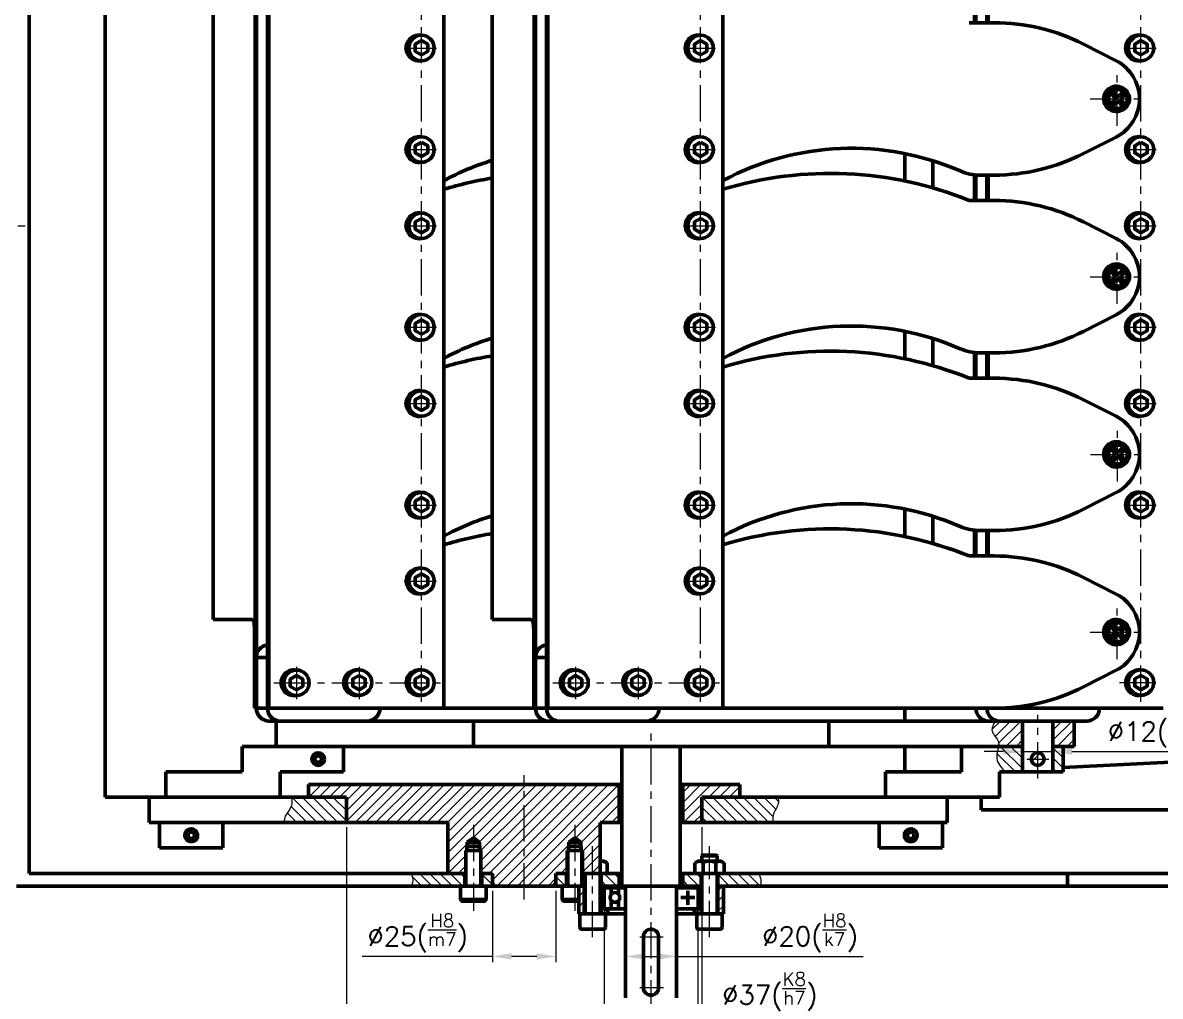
# Model space of a CAD drawing. Header units: millimetres. Extents: x 141 to 982, y 511 to 1105.
# Drawn here: x 235.7 to 385, y 620.2 to 748 of the extents above; entities that cross this region are included whole.
import ezdxf

# ---------------------------------------------------------------- set-up
doc = ezdxf.new("R2010")
doc.units = ezdxf.units.MM
doc.header["$LTSCALE"] = 0.3
doc.linetypes.add('CENTER', pattern=[50.8, 31.75, -6.35, 6.35, -6.35])
for name, color, linetype, lineweight in [('剖面线', 190, 'Continuous', 18), ('尺寸线', 6, 'Continuous', 18), ('粗实线', 7, 'Continuous', 50), ('细实线', 3, 'Continuous', 18), ('细点画线', 1, 'CENTER', 18)]:
    doc.layers.add(name, color=color, linetype=linetype, lineweight=lineweight)
doc.styles.add('我的样式', font='romans.shx', dxfattribs={"height": 2.5, "bigfont": 'chineset.shx'})
doc.dimstyles.new('我的样式', dxfattribs={"dimtxt": 2.5, "dimasz": 2.5, "dimexe": 0.75, "dimexo": 0.625, "dimtad": 1, "dimdec": 1, "dimlfac": 3, "dimdsep": 46, "dimtxsty": '我的样式', "dimcen": 2.5, "dimclrd": 256, "dimclre": 256, "dimclrt": 256, "dimadec": 0, "dimazin": 0, "dimtp": 0.018, "dimtm": 0.018, "dimtfac": 1, "dimtdec": 1, "dimtmove": 0, "dimatfit": 3, "dimfxl": 1, "dimlwd": 18, "dimlwe": 18, "dimarcsym": 0})

# ---------------------------------------------------------------- blocks, each defined once
blk = doc.blocks.new('*D17')
at = {"layer": 'Defpoints', "color": 0, "transparency": 16777216}
for p in [(366.92, 656.33), (370.92, 656.33), (370.92, 652.33)]:
    blk.add_point(p, dxfattribs=at)
at = {"layer": '尺寸线', "linetype": 'Continuous', "lineweight": 18, "transparency": 16777216}
for p, q in [((366.92, 655.71), (366.92, 651.58)), ((370.92, 655.71), (370.92, 651.58)), ((364.42, 652.33), (361.92, 652.33)), ((366.92, 652.33), (370.92, 652.33)), ((373.42, 652.33), (391.4, 652.33))]:
    blk.add_line(p, q, dxfattribs=at)
at = {"layer": '尺寸线', "transparency": 16777216}
for points in [[(364.42, 652.74), (364.42, 651.91), (366.92, 652.33)], [(373.42, 652.74), (373.42, 651.91), (370.92, 652.33)]]:
    blk.add_solid(points, dxfattribs=at)
at = {"layer": '尺寸线', "transparency": 16777216, "insert": (384.43, 655.41), "char_height": 2.5, "attachment_point": 5, "style": '我的样式'}
blk.add_mtext('{\\Fromans,chineset|c134;%%C12(\\H0.7x;\\SH8/f7;\\H1.4286x;)}', dxfattribs=at)
blk = doc.blocks.new('*D18')
at = {"layer": 'Defpoints', "color": 0, "transparency": 16777216}
for p in [(278.16, 643), (324.82, 643), (324.82, 611.88)]:
    blk.add_point(p, dxfattribs=at)
at = {"layer": '尺寸线', "linetype": 'Continuous', "lineweight": 18, "transparency": 16777216}
for p, q in [((278.16, 642.38), (278.16, 611.13)), ((324.82, 642.38), (324.82, 611.13)), ((280.66, 611.88), (322.32, 611.88))]:
    blk.add_line(p, q, dxfattribs=at)
at = {"layer": '尺寸线', "transparency": 16777216}
for points in [[(280.66, 612.29), (280.66, 611.46), (278.16, 611.88)], [(322.32, 612.29), (322.32, 611.46), (324.82, 611.88)]]:
    blk.add_solid(points, dxfattribs=at)
at = {"layer": '尺寸线', "transparency": 16777216, "insert": (301.38, 614.96), "char_height": 2.5, "attachment_point": 5, "style": '我的样式'}
blk.add_mtext('{\\Fromans,chineset|c134;%%C140(\\H0.7x;\\SH8/f7;\\H1.4286x;)}', dxfattribs=at)
blk = doc.blocks.new('*D19')
at = {"layer": 'Defpoints', "color": 0, "transparency": 16777216}
for p in [(297.32, 634.67), (305.66, 634.67), (305.66, 625.43)]:
    blk.add_point(p, dxfattribs=at)
at = {"layer": '尺寸线', "linetype": 'Continuous', "lineweight": 18, "transparency": 16777216}
for p, q in [((297.32, 634.04), (297.32, 624.68)), ((305.66, 634.04), (305.66, 624.68)), ((297.32, 625.43), (280.22, 625.43)), ((303.16, 625.43), (299.82, 625.43))]:
    blk.add_line(p, q, dxfattribs=at)
at = {"layer": '尺寸线', "transparency": 16777216}
for points in [[(299.82, 625.85), (299.82, 625.01), (297.32, 625.43)], [(303.16, 625.85), (303.16, 625.01), (305.66, 625.43)]]:
    blk.add_solid(points, dxfattribs=at)
at = {"layer": '尺寸线', "transparency": 16777216, "insert": (287.52, 628.51), "char_height": 2.5, "attachment_point": 5, "style": '我的样式'}
blk.add_mtext('{\\Fromans,chineset|c134;%%C25(\\H0.7x;\\SH8/m7;\\H1.4286x;)}', dxfattribs=at)
blk = doc.blocks.new('*D22')
at = {"layer": 'Defpoints', "color": 0, "transparency": 16777216}
for p in [(314.82, 633.17), (321.49, 633.17), (321.49, 625.43)]:
    blk.add_point(p, dxfattribs=at)
at = {"layer": '尺寸线', "linetype": 'Continuous', "lineweight": 18, "transparency": 16777216}
for p, q in [((314.82, 632.54), (314.82, 624.68)), ((321.49, 632.54), (321.49, 624.68)), ((317.32, 625.43), (318.99, 625.43)), ((321.49, 625.43), (346.01, 625.43))]:
    blk.add_line(p, q, dxfattribs=at)
at = {"layer": '尺寸线', "transparency": 16777216}
for points in [[(317.32, 625.85), (317.32, 625.01), (314.82, 625.43)], [(318.99, 625.85), (318.99, 625.01), (321.49, 625.43)]]:
    blk.add_solid(points, dxfattribs=at)
at = {"layer": '尺寸线', "transparency": 16777216, "insert": (339.04, 628.51), "char_height": 2.5, "attachment_point": 5, "style": '我的样式'}
blk.add_mtext('{\\Fromans,chineset|c134;%%C20(\\H0.7x;\\SH8/k7;\\H1.4286x;)}', dxfattribs=at)
blk = doc.blocks.new('*D23')
at = {"layer": 'Defpoints', "color": 0, "transparency": 16777216}
for p in [(311.99, 633.17), (324.32, 633.17), (324.32, 617.73)]:
    blk.add_point(p, dxfattribs=at)
at = {"layer": '尺寸线', "linetype": 'Continuous', "lineweight": 18, "transparency": 16777216}
for p, q in [((311.99, 632.54), (311.99, 616.98)), ((324.32, 632.54), (324.32, 616.98)), ((314.49, 617.73), (321.82, 617.73)), ((324.32, 617.73), (340.68, 617.73))]:
    blk.add_line(p, q, dxfattribs=at)
at = {"layer": '尺寸线', "transparency": 16777216}
for points in [[(314.49, 618.15), (314.49, 617.32), (311.99, 617.73)], [(321.82, 618.15), (321.82, 617.32), (324.32, 617.73)]]:
    blk.add_solid(points, dxfattribs=at)
at = {"layer": '尺寸线', "transparency": 16777216, "insert": (333.75, 620.82), "char_height": 2.5, "attachment_point": 5, "style": '我的样式'}
blk.add_mtext('{\\Fromans,chineset|c134;%%C37(\\H0.7x;\\SK8/h7;\\H1.4286x;)}', dxfattribs=at)

msp = doc.modelspace()

# ---------------------------------------------------------------- hatches: boundary and pattern name
at = {"layer": '剖面线'}
h = msp.add_hatch(dxfattribs=at)
h.set_pattern_fill('ANSI31', color=256, scale=0.3)
edge = h.paths.add_edge_path()
edge.add_line((366.925, 656.335), (363.412, 656.335))
edge.add_spline(control_points=[(363.412, 656.335), (363.08, 655.878), (362.575, 654.93), (363.82, 653.931), (363.815, 653.2), (363.787, 653.001)], knot_values=[0.5372553, 0.5372553, 0.5372553, 0.5372553, 2.0176254, 3.6579207, 4.2510677, 4.2510677, 4.2510677, 4.2510677], degree=3, periodic=0)
edge.add_line((363.787, 653.001), (366.925, 653.001))
edge.add_line((366.925, 653.001), (366.925, 656.335))
h.paths.add_polyline_path([(373.727, 656.335), (370.925, 656.335), (370.925, 653.001), (372.258, 653.001), (373.727, 653.001)])
h = msp.add_hatch(dxfattribs=at)
h.set_pattern_fill('ANSI31', color=256, scale=0.3, angle=90)
edge = h.paths.add_edge_path()
edge.add_line((366.925, 653.001), (363.787, 653.001))
edge.add_spline(control_points=[(363.787, 653.001), (363.641, 652.451), (363.303, 651.184), (364.134, 650.204), (364.677, 649.668)], knot_values=[0, 0, 0, 0, 1.6117775, 3.7111222, 3.7111222, 3.7111222, 3.7111222], degree=3, periodic=0)
edge.add_line((364.677, 649.668), (366.925, 649.668))
edge.add_line((366.925, 649.668), (366.925, 653.001))
h.paths.add_polyline_path([(372.258, 653.001), (370.925, 653.001), (370.925, 649.668), (372.258, 649.668)])
h = msp.add_hatch(dxfattribs=at)
h.set_pattern_fill('ANSI31', color=256, scale=0.3)
h.paths.add_polyline_path([(368.925, 652.168, 0.4142136), (368.091, 651.335), (368.925, 651.335)])
h.paths.add_polyline_path([(368.925, 652.168), (368.925, 651.335), (369.758, 651.335, 0.4142136)])
h.paths.add_polyline_path([(369.758, 651.335), (368.925, 651.335), (368.925, 650.501, 0.4142136)])
h.paths.add_polyline_path([(368.925, 651.335), (368.091, 651.335, 0.4142136), (368.925, 650.501)])
h = msp.add_hatch(dxfattribs=at)
h.set_pattern_fill('ANSI31', color=256, scale=0.3)
h.paths.add_polyline_path([(301.491, 648.001), (273.158, 648.001), (273.158, 646.335), (278.158, 646.335), (278.158, 643.001), (291.491, 643.001), (291.491, 636.335), (293.824, 636.335), (293.824, 639.35), (293.824, 639.918), (294.024, 639.918), (294.024, 640.418), (294.824, 640.996), (295.624, 640.418), (295.624, 639.918), (295.824, 639.918), (295.824, 639.35), (295.824, 636.335), (297.324, 636.335), (297.324, 635.001), (297.658, 634.668), (301.491, 634.668)])
h.paths.add_polyline_path([(329.824, 648.001), (322.824, 648.001), (322.324, 648.001), (322.324, 643.001), (324.824, 643.001), (324.824, 646.335), (329.824, 646.335)])
h.paths.add_polyline_path([(294.024, 639.918), (293.824, 639.918), (293.824, 639.35), (294.024, 639.35)], flags=17)
h.paths.add_polyline_path([(295.824, 639.918), (295.624, 639.918), (295.624, 639.35), (295.824, 639.35)], flags=17)
h = msp.add_hatch(dxfattribs=at)
h.set_pattern_fill('ANSI31', color=256, scale=0.3)
h.paths.add_polyline_path([(313.991, 648.001), (313.491, 648.001), (301.491, 648.001), (301.491, 634.668), (305.324, 634.668), (305.658, 635.001), (305.658, 636.335), (307.158, 636.335), (307.158, 639.35), (307.158, 639.918), (307.358, 639.918), (307.358, 640.418), (308.158, 640.996), (308.958, 640.418), (308.958, 639.918), (309.158, 639.918), (309.158, 639.35), (309.158, 636.335), (311.491, 636.335), (311.491, 643.001), (313.991, 643.001)])
h = msp.add_hatch(dxfattribs=at)
h.set_pattern_fill('ANSI31', color=256, scale=0.3, angle=90)
edge = h.paths.add_edge_path()
edge.add_line((278.158, 646.335), (273.158, 646.335))
edge.add_line((273.158, 646.335), (270.961, 646.335))
edge.add_spline(control_points=[(270.961, 646.335), (271.051, 645.833), (271.031, 644.946), (270.053, 643.967), (269.981, 643.298), (270.015, 643.001)], knot_values=[1.4267224, 1.4267224, 1.4267224, 1.4267224, 2.9136179, 4.1831508, 5.1307031, 5.1307031, 5.1307031, 5.1307031], degree=3, periodic=0)
edge.add_line((270.015, 643.001), (273.158, 643.001))
edge.add_line((273.158, 643.001), (278.158, 643.001))
edge.add_line((278.158, 643.001), (278.158, 646.335))
edge = h.paths.add_edge_path()
edge.add_spline(control_points=[(334.208, 643.001), (334.117, 643.377), (334.099, 644.228), (334.977, 645.324), (334.881, 646.061), (334.782, 646.335)], knot_values=[1.7445357, 1.7445357, 1.7445357, 1.7445357, 2.9367125, 4.4667682, 5.3719488, 5.3719488, 5.3719488, 5.3719488], degree=3, periodic=0)
edge.add_line((334.782, 646.335), (329.824, 646.335))
edge.add_line((329.824, 646.335), (329.824, 646.335))
edge.add_line((329.824, 646.335), (324.824, 646.335))
edge.add_line((324.824, 646.335), (324.824, 643.001))
edge.add_line((324.824, 643.001), (329.824, 643.001))
edge.add_line((329.824, 643.001), (334.208, 643.001))
h = msp.add_hatch(dxfattribs=at)
h.set_pattern_fill('ANSI31', color=256, scale=0.3, angle=90)
edge = h.paths.add_edge_path()
edge.add_line((293.724, 636.335), (291.491, 636.335))
edge.add_line((291.491, 636.335), (286.646, 636.335))
edge.add_spline(control_points=[(286.646, 636.335), (286.812, 636.001), (286.953, 635.456), (286.768, 634.886), (286.677, 634.668)], knot_values=[1.8407936, 1.8407936, 1.8407936, 1.8407936, 2.9769054, 3.6697887, 3.6697887, 3.6697887, 3.6697887], degree=3, periodic=0)
edge.add_line((286.677, 634.668), (293.724, 634.668))
edge.add_line((293.724, 634.668), (293.724, 636.335))
h.paths.add_polyline_path([(297.324, 636.335), (295.924, 636.335), (295.924, 634.668), (297.324, 634.668)])
h.paths.add_polyline_path([(307.058, 636.335), (305.658, 636.335), (305.658, 634.668), (307.058, 634.668)])
h.paths.add_polyline_path([(309.391, 636.335), (309.258, 636.335), (309.258, 634.668), (309.391, 634.668)])
h.paths.add_polyline_path([(313.991, 636.335), (311.591, 636.335), (311.591, 634.668), (313.991, 634.668)])
h.paths.add_polyline_path([(324.724, 636.335), (324.283, 636.335), (322.324, 636.335), (322.324, 634.668), (322.436, 634.668), (324.724, 634.668)])
edge = h.paths.add_edge_path()
edge.add_spline(control_points=[(332.527, 634.668), (332.576, 634.954), (332.619, 635.531), (332.421, 636.066), (332.281, 636.335)], knot_values=[1.3320124, 1.3320124, 1.3320124, 1.3320124, 2.1938254, 3.1034553, 3.1034553, 3.1034553, 3.1034553], degree=3, periodic=0)
edge.add_line((332.281, 636.335), (326.924, 636.335))
edge.add_line((326.924, 636.335), (326.924, 634.668))
edge.add_line((326.924, 634.668), (327.658, 634.668))
edge.add_line((327.658, 634.668), (332.527, 634.668))
h = msp.add_hatch(dxfattribs=at)
h.set_pattern_fill('ANSI31', color=256, scale=0.3)
h.paths.add_polyline_path([(309.391, 634.668), (308.658, 634.668), (308.658, 631.001), (309.391, 631.001)])
h.paths.add_polyline_path([(311.991, 634.668), (311.591, 634.668), (311.591, 631.001), (312.491, 631.001), (312.491, 631.668), (312.091, 631.668), (311.991, 631.668)])
h.paths.add_polyline_path([(324.724, 634.668), (324.324, 634.668), (324.324, 631.668), (323.824, 631.668), (323.824, 631.001), (324.724, 631.001)])
h.paths.add_polyline_path([(327.658, 634.668), (326.924, 634.668), (326.924, 631.001), (327.658, 631.001)])
h = msp.add_hatch(dxfattribs=at)
h.set_pattern_fill('ANSI31', color=256, scale=0.1)
h.paths.add_polyline_path([(322.118, 634.668), (321.591, 634.668), (321.491, 634.668), (321.491, 634.435), (322.118, 634.435)])
h.paths.add_polyline_path([(314.824, 634.668), (314.324, 634.668), (314.198, 634.668), (314.198, 634.435), (314.724, 634.435), (314.824, 634.435)])
h = msp.add_hatch(dxfattribs=at)
h.set_pattern_fill('ANSI31', color=256, scale=0.1)
h.paths.add_polyline_path([(314.824, 634.668), (314.198, 634.668), (314.198, 634.435), (314.724, 634.435), (314.824, 634.435)])

# ---------------------------------------------------------------- linework, layer by layer
at = {"color": 7, "linetype": 'Continuous', "lineweight": 15}
msp.add_line((314.824, 631.001), (312.491, 631.001), dxfattribs=at)
at = {"layer": '粗实线'}
for p, q in [((236.491, 636.335), (236.491, 806.335)), ((246.491, 796.335), (246.491, 646.335)), ((266.167, 658.001), (266.167, 794.668)), ((266.34, 794.668), (266.34, 658.001)), ((267.787, 794.668), (267.787, 658.001)), ((267.961, 794.668), (267.961, 658.001)), ((290.94, 658.001), (290.94, 794.668)), ((302.815, 658.001), (302.815, 794.668)), ((302.989, 794.668), (302.989, 658.001)), ((304.436, 794.668), (304.436, 658.001)), ((304.61, 794.668), (304.61, 658.001)), ((327.589, 658.001), (327.589, 794.668)), ((260.668, 669.668), (260.668, 783.001)), ((297.317, 669.668), (297.317, 783.001)), ((360.642, 748.001), (360.642, 751.371)), ((360.815, 751.355), (360.815, 748.001)), ((362.262, 751.335), (362.262, 748.001)), ((362.436, 751.335), (362.436, 748.001)), ((363.196, 748.001), (359.913, 748.001)), ((379.243, 743.001), (374.94, 745.186)), ((380.188, 739.373), (380.058, 739.448)), ((378.588, 737.445), (379.11, 737.942)), ((378.624, 738.613), (378.921, 738.896)), ((379.114, 738.083), (378.624, 738.613)), ((378.921, 738.896), (379.411, 738.366)), ((379.55, 738.362), (380.072, 738.859)), ((379.824, 737.919), (380.314, 737.39)), ((380.35, 738.558), (379.829, 738.061)), ((380.072, 738.859), (380.35, 738.558)), ((378.867, 737.143), (378.588, 737.445)), ((379.388, 737.641), (378.867, 737.143)), ((380.017, 737.107), (379.528, 737.636)), ((380.314, 737.39), (380.017, 737.107)), ((380.058, 736.554), (380.188, 736.63)), ((380.481, 736.85), (380.188, 736.63)), ((374.94, 730.817), (379.243, 733.001)), ((351.491, 727.221), (351.491, 730.825)), ((355.143, 726.318), (355.143, 729.887)), ((360.642, 724.668), (360.642, 728.038)), ((360.815, 728.021), (360.815, 724.668)), ((361.324, 728.001), (363.196, 728.001)), ((362.262, 728.001), (362.262, 724.668)), ((362.436, 728.001), (362.436, 724.668)), ((363.196, 724.668), (359.913, 724.668)), ((379.243, 719.668), (374.94, 721.853)), ((378.624, 715.28), (378.921, 715.563)), ((378.921, 715.563), (379.411, 715.033)), ((379.55, 715.029), (380.072, 715.526)), ((380.188, 716.039), (380.058, 716.115)), ((380.072, 715.526), (380.35, 715.225)), ((378.588, 714.111), (379.11, 714.609)), ((378.867, 713.81), (378.588, 714.111)), ((379.114, 714.75), (378.624, 715.28)), ((379.388, 714.307), (378.867, 713.81)), ((380.017, 713.773), (379.528, 714.303)), ((379.824, 714.586), (380.314, 714.056)), ((380.35, 715.225), (379.829, 714.727)), ((380.314, 714.056), (380.017, 713.773)), ((380.058, 713.221), (380.188, 713.297)), ((380.481, 713.517), (380.188, 713.297)), ((374.94, 707.483), (379.243, 709.668)), ((351.491, 703.887), (351.491, 707.492)), ((355.143, 702.984), (355.143, 706.553)), ((360.642, 701.335), (360.642, 704.704)), ((360.815, 704.688), (360.815, 701.335)), ((361.324, 704.668), (363.196, 704.668)), ((362.262, 704.668), (362.262, 701.335)), ((362.436, 704.668), (362.436, 701.335)), ((363.196, 701.335), (359.913, 701.335)), ((379.243, 696.335), (374.94, 698.519)), ((378.624, 691.946), (378.921, 692.229)), ((379.114, 691.417), (378.624, 691.946)), ((378.921, 692.229), (379.411, 691.7)), ((379.55, 691.695), (380.072, 692.193)), ((380.35, 691.891), (379.829, 691.394)), ((380.188, 692.706), (380.058, 692.782)), ((380.072, 692.193), (380.35, 691.891)), ((378.588, 690.778), (379.11, 691.275)), ((378.867, 690.477), (378.588, 690.778)), ((379.388, 690.974), (378.867, 690.477)), ((380.017, 690.44), (379.528, 690.97)), ((379.824, 691.253), (380.314, 690.723)), ((380.314, 690.723), (380.017, 690.44)), ((380.481, 690.183), (380.188, 689.963)), ((380.058, 689.888), (380.188, 689.963)), ((374.94, 684.15), (379.243, 686.335)), ((351.491, 680.554), (351.491, 684.158)), ((355.143, 679.651), (355.143, 683.22)), ((360.642, 678.001), (360.642, 681.371)), ((360.815, 681.355), (360.815, 678.001)), ((361.324, 681.335), (363.196, 681.335)), ((362.262, 681.335), (362.262, 678.001)), ((362.436, 681.335), (362.436, 678.001)), ((363.196, 678.001), (359.913, 678.001)), ((379.243, 673.001), (374.94, 675.186)), ((260.668, 669.668), (265.819, 669.668)), ((297.317, 669.668), (302.468, 669.668)), ((380.188, 669.373), (380.058, 669.448)), ((266.109, 668.001), (266.109, 658.001)), ((302.758, 668.001), (302.758, 658.001)), ((378.588, 667.445), (379.11, 667.942)), ((378.624, 668.613), (378.921, 668.896)), ((379.114, 668.083), (378.624, 668.613)), ((378.921, 668.896), (379.411, 668.366)), ((379.55, 668.362), (380.072, 668.859)), ((379.824, 667.919), (380.314, 667.39)), ((380.35, 668.558), (379.829, 668.061)), ((380.072, 668.859), (380.35, 668.558)), ((378.867, 667.143), (378.588, 667.445)), ((379.388, 667.641), (378.867, 667.143)), ((380.017, 667.107), (379.528, 667.636)), ((380.314, 667.39), (380.017, 667.107)), ((380.058, 666.554), (380.188, 666.63)), ((380.481, 666.85), (380.188, 666.63)), ((267.787, 664.668), (266.34, 664.668)), ((266.34, 664.668), (266.34, 658.001)), ((267.787, 664.668), (267.787, 658.001)), ((304.436, 664.668), (302.989, 664.668)), ((302.989, 664.668), (302.989, 658.001)), ((304.436, 664.668), (304.436, 658.001)), ((374.94, 660.817), (379.243, 663.001)), ((266.109, 658.001), (266.167, 658.001)), ((266.34, 658.001), (266.167, 658.001)), ((266.34, 658.001), (267.787, 658.001)), ((267.961, 658.001), (267.787, 658.001)), ((267.961, 658.001), (290.94, 658.001)), ((290.94, 658.001), (302.758, 658.001)), ((302.758, 658.001), (302.815, 658.001)), ((302.989, 658.001), (302.815, 658.001)), ((302.989, 658.001), (304.436, 658.001)), ((304.61, 658.001), (304.436, 658.001)), ((304.61, 658.001), (327.589, 658.001)), ((327.589, 658.001), (363.196, 658.001)), ((351.491, 656.335), (351.491, 658.001)), ((363.196, 658.001), (385.415, 658.001)), ((269.429, 656.335), (267.982, 656.335)), ((268.936, 653.001), (268.936, 656.335)), ((269.429, 656.335), (272.258, 656.335)), ((294.824, 656.335), (272.258, 656.335)), ((304.63, 656.335), (294.824, 656.335)), ((294.824, 653.001), (294.824, 656.335)), ((306.077, 656.335), (304.63, 656.335)), ((306.077, 656.335), (314.325, 656.335)), ((315.657, 656.335), (314.325, 656.335)), ((315.698, 656.335), (315.657, 656.335)), ((315.698, 656.335), (317.567, 656.335)), ((320.191, 656.335), (317.567, 656.335)), ((341.491, 656.335), (320.191, 656.335)), ((341.491, 653.001), (341.491, 656.335)), ((373.727, 656.335), (341.491, 656.335)), ((366.925, 649.668), (366.925, 656.335)), ((370.925, 649.668), (370.925, 656.335)), ((373.727, 656.335), (375.393, 656.335)), ((373.727, 653.001), (373.727, 656.335)), ((264.45, 649.668), (264.45, 653.001)), ((264.45, 653.001), (272.759, 653.001)), ((294.824, 653.001), (272.759, 653.001)), ((277.783, 653.001), (277.783, 649.668)), ((301.099, 653.001), (294.824, 653.001)), ((301.099, 653.001), (314.432, 653.001)), ((314.324, 653.001), (314.324, 634.668)), ((315.658, 653.001), (314.324, 653.001)), ((315.657, 653.001), (314.432, 653.001)), ((320.191, 653.001), (315.657, 653.001)), ((341.491, 653.001), (320.191, 653.001)), ((321.991, 653.001), (320.658, 653.001)), ((321.991, 634.668), (321.991, 653.001)), ((366.925, 653.001), (341.491, 653.001)), ((351.491, 649.668), (351.491, 653.001)), ((358.925, 649.668), (358.925, 653.001)), ((370.925, 653.001), (372.258, 653.001)), ((372.258, 650.211), (431.026, 653.173)), ((372.258, 653.001), (372.258, 649.668)), ((373.727, 653.001), (372.258, 653.001)), ((274.331, 651.801), (273.987, 651.465)), ((273.987, 651.465), (274.105, 650.999)), ((274.794, 651.671), (274.331, 651.801)), ((274.913, 651.204), (274.794, 651.671)), ((274.105, 650.999), (274.569, 650.868)), ((274.569, 650.868), (274.913, 651.204)), ((366.925, 649.768), (367.025, 649.668)), ((370.925, 649.768), (370.825, 649.668)), ((254.45, 646.335), (254.45, 649.668)), ((254.45, 649.668), (264.45, 649.668)), ((277.783, 649.668), (269.45, 649.668)), ((269.45, 649.668), (269.45, 646.335)), ((348.925, 646.335), (348.925, 649.668)), ((348.925, 649.668), (358.925, 649.668)), ((363.925, 649.668), (363.925, 646.335)), ((363.925, 649.668), (372.258, 649.668)), ((273.158, 646.335), (273.158, 648.001)), ((273.158, 648.001), (313.491, 648.001)), ((313.491, 648.001), (314.324, 648.001)), ((313.991, 648.001), (313.991, 643.001)), ((321.991, 648.001), (322.824, 648.001)), ((322.324, 643.001), (322.324, 648.001)), ((322.824, 648.001), (329.824, 648.001)), ((329.824, 648.001), (329.824, 646.335)), ((246.491, 646.335), (252.27, 646.335)), ((252.27, 643.001), (252.27, 646.335)), ((254.45, 646.335), (252.27, 646.335)), ((256.092, 646.335), (254.45, 646.335)), ((273.158, 646.335), (256.092, 646.335)), ((278.158, 646.335), (273.158, 646.335)), ((273.158, 646.335), (278.158, 646.335)), ((278.158, 646.335), (278.158, 643.001)), ((278.158, 643.001), (278.158, 646.335)), ((329.824, 646.335), (324.824, 646.335)), ((324.824, 646.335), (324.824, 643.001)), ((324.824, 646.335), (324.824, 643.001)), ((324.824, 646.335), (329.824, 646.335)), ((353.258, 646.335), (329.824, 646.335)), ((363.925, 646.335), (353.258, 646.335)), ((357.06, 643.001), (357.06, 646.335)), ((361.491, 644.668), (361.491, 646.335)), ((434.824, 644.668), (361.491, 644.668)), ((273.158, 643.001), (252.27, 643.001)), ((253.617, 643.001), (253.617, 639.668)), ((261.95, 639.668), (261.95, 643.001)), ((273.158, 643.001), (278.158, 643.001)), ((291.491, 643.001), (278.158, 643.001)), ((291.491, 636.335), (291.491, 643.001)), ((314.324, 643.001), (311.491, 643.001)), ((311.491, 643.001), (311.491, 636.335)), ((324.824, 643.001), (321.991, 643.001)), ((324.824, 643.001), (329.824, 643.001)), ((357.06, 643.001), (329.824, 643.001)), ((348.091, 643.001), (348.091, 639.668)), ((356.425, 639.668), (356.425, 643.001)), ((257.428, 641.659), (257.324, 641.19)), ((257.324, 641.19), (257.679, 640.865)), ((257.887, 641.804), (257.428, 641.659)), ((257.679, 640.865), (258.138, 641.01)), ((258.242, 641.48), (257.887, 641.804)), ((258.138, 641.01), (258.242, 641.48)), ((294.824, 640.996), (294.024, 640.418)), ((294.824, 640.996), (295.624, 640.418)), ((308.158, 640.996), (307.358, 640.418)), ((308.158, 640.996), (308.958, 640.418)), ((351.903, 641.659), (351.799, 641.19)), ((351.799, 641.19), (352.154, 640.865)), ((352.362, 641.804), (351.903, 641.659)), ((352.154, 640.865), (352.613, 641.01)), ((352.717, 641.48), (352.362, 641.804)), ((352.613, 641.01), (352.717, 641.48)), ((261.95, 639.668), (253.617, 639.668)), ((293.824, 639.918), (295.824, 639.918)), ((293.824, 634.668), (293.824, 639.35)), ((293.824, 639.35), (295.824, 639.35)), ((294.024, 640.418), (295.624, 640.418)), ((294.024, 639.35), (294.024, 640.418)), ((295.624, 639.35), (295.624, 640.418)), ((295.824, 639.35), (295.824, 634.668)), ((309.158, 639.918), (307.158, 639.918)), ((307.158, 639.35), (307.158, 634.668)), ((309.158, 639.35), (307.158, 639.35)), ((307.358, 639.35), (307.358, 640.418)), ((308.958, 640.418), (307.358, 640.418)), ((308.958, 639.35), (308.958, 640.418)), ((309.158, 634.668), (309.158, 639.35)), ((356.425, 639.668), (348.091, 639.668)), ((311.491, 637.919), (311.491, 638.64)), ((311.491, 637.919), (312.033, 637.919)), ((312.416, 637.698), (312.033, 637.919)), ((323.9, 637.698), (324.283, 637.919)), ((324.824, 637.919), (324.283, 637.919)), ((324.908, 638.723), (324.824, 638.64)), ((324.824, 637.919), (324.824, 638.64)), ((324.824, 638.64), (326.824, 638.64)), ((324.824, 637.919), (326.824, 637.919)), ((326.741, 638.723), (324.908, 638.723)), ((325.005, 637.815), (325.005, 636.335)), ((326.644, 636.335), (326.644, 637.815)), ((326.824, 638.64), (326.741, 638.723)), ((326.824, 638.64), (326.824, 637.919)), ((327.366, 637.919), (326.824, 637.919)), ((327.366, 637.919), (327.749, 637.698)), ((293.824, 636.335), (236.491, 636.335)), ((291.491, 636.335), (293.824, 636.335)), ((293.724, 636.335), (293.724, 634.668)), ((293.824, 636.335), (293.824, 634.668)), ((297.324, 636.335), (295.824, 636.335)), ((295.824, 634.668), (295.824, 636.335)), ((295.824, 636.335), (297.324, 636.335)), ((295.824, 636.335), (297.324, 636.335)), ((295.924, 634.668), (295.924, 636.335)), ((297.324, 635.001), (297.324, 636.335)), ((297.324, 636.335), (297.324, 634.668)), ((305.658, 636.335), (307.158, 636.335)), ((305.658, 636.335), (305.658, 635.001)), ((305.658, 634.668), (305.658, 636.335)), ((305.658, 636.335), (307.158, 636.335)), ((307.158, 636.335), (305.658, 636.335)), ((307.058, 634.668), (307.058, 636.335)), ((309.567, 636.335), (309.158, 636.335)), ((314.324, 636.335), (309.158, 636.335)), ((309.158, 636.335), (313.991, 636.335)), ((309.158, 636.335), (311.491, 636.335)), ((309.258, 636.335), (309.258, 634.668)), ((309.391, 631.001), (309.391, 636.335)), ((309.491, 636.335), (309.491, 631.001)), ((312.033, 636.335), (311.415, 636.335)), ((311.491, 631.001), (311.491, 636.335)), ((311.591, 636.335), (311.591, 631.001)), ((312.416, 636.335), (312.416, 637.698)), ((313.991, 636.335), (314.324, 636.335)), ((313.991, 636.335), (313.991, 634.668)), ((372.824, 636.335), (321.991, 636.335)), ((321.991, 636.335), (322.324, 636.335)), ((322.324, 634.668), (322.324, 636.335)), ((323.9, 636.335), (323.9, 637.698)), ((324.901, 636.335), (324.283, 636.335)), ((324.724, 636.335), (324.724, 631.001)), ((324.824, 632.205), (324.824, 636.335)), ((327.366, 636.335), (326.748, 636.335)), ((326.824, 636.335), (326.824, 632.205)), ((326.924, 631.001), (326.924, 636.335)), ((327.749, 636.335), (327.749, 637.698)), ((372.824, 636.335), (372.824, 634.668)), ((431.491, 636.335), (372.824, 636.335)), ((297.324, 635.001), (297.658, 634.668)), ((305.324, 634.668), (305.658, 635.001)), ((234.824, 634.668), (297.324, 634.668)), ((293.158, 632.918), (293.158, 634.668)), ((293.824, 634.668), (293.158, 634.668)), ((296.491, 634.668), (295.824, 634.668)), ((296.491, 634.668), (296.491, 632.918)), ((297.324, 634.668), (297.658, 634.668)), ((297.658, 634.668), (305.324, 634.668)), ((305.324, 634.668), (305.658, 634.668)), ((305.658, 634.668), (309.391, 634.668)), ((306.491, 634.668), (306.491, 632.918)), ((309.391, 634.668), (308.658, 634.668)), ((308.658, 631.001), (308.658, 634.668)), ((311.991, 634.668), (311.591, 634.668)), ((311.591, 634.668), (314.824, 634.668)), ((311.991, 634.668), (311.991, 631.668)), ((311.991, 631.768), (311.991, 634.568)), ((312.091, 634.668), (312.936, 634.668)), ((312.091, 634.435), (313.88, 634.435)), ((312.936, 634.435), (312.936, 633.596)), ((313.88, 633.616), (313.88, 634.435)), ((313.88, 634.435), (314.724, 634.435)), ((314.198, 634.668), (314.198, 634.435)), ((314.824, 634.435), (314.198, 634.435)), ((314.824, 634.668), (314.824, 620.001)), ((314.824, 634.668), (321.991, 634.668)), ((314.824, 634.568), (314.824, 631.768)), ((321.491, 620.001), (321.491, 634.668)), ((324.724, 634.668), (321.491, 634.668)), ((321.491, 631.768), (321.491, 634.568)), ((324.224, 634.435), (321.491, 634.435)), ((321.591, 634.668), (322.436, 634.668)), ((322.118, 634.668), (322.118, 634.435)), ((323.001, 632.203), (323.001, 634.021)), ((323.38, 634.668), (324.224, 634.668)), ((324.324, 631.668), (324.324, 634.668)), ((324.724, 634.668), (324.324, 634.668)), ((324.324, 634.568), (324.324, 631.768)), ((324.824, 634.668), (324.824, 631.001)), ((326.824, 631.001), (326.824, 634.668)), ((372.824, 634.668), (326.924, 634.668)), ((327.658, 634.668), (326.924, 634.668)), ((327.658, 634.668), (327.658, 631.001)), ((372.824, 634.668), (431.491, 634.668)), ((293.158, 632.918), (296.491, 632.918)), ((293.862, 632.668), (293.408, 632.668)), ((294.343, 632.668), (293.862, 632.668)), ((295.306, 632.668), (294.343, 632.668)), ((295.787, 632.668), (295.306, 632.668)), ((296.241, 632.668), (295.787, 632.668)), ((308.658, 632.918), (306.491, 632.918)), ((306.741, 632.668), (307.196, 632.668)), ((307.196, 632.668), (307.677, 632.668)), ((307.677, 632.668), (308.639, 632.668)), ((308.639, 632.668), (308.658, 632.668)), ((312.936, 632.74), (312.936, 631.668)), ((312.942, 632.645), (312.936, 632.645)), ((312.942, 632.645), (312.944, 632.645)), ((313.88, 631.668), (313.88, 632.72)), ((322.08, 633.168), (323.922, 633.168)), ((312.491, 631.001), (308.658, 631.001)), ((308.824, 631.001), (308.824, 629.251)), ((309.491, 631.001), (312.491, 631.001)), ((312.158, 631.001), (311.491, 631.001)), ((312.491, 631.001), (311.491, 631.001)), ((312.491, 631.668), (311.991, 631.668)), ((312.936, 631.668), (312.091, 631.668)), ((312.158, 629.251), (312.158, 631.001)), ((312.491, 631.001), (312.491, 631.668)), ((314.824, 631.001), (312.491, 631.001)), ((313.88, 631.668), (312.936, 631.668)), ((314.724, 631.668), (313.88, 631.668)), ((314.824, 631.668), (314.724, 631.668)), ((321.591, 631.668), (321.491, 631.668)), ((323.824, 631.001), (321.491, 631.001)), ((322.436, 631.668), (321.591, 631.668)), ((323.38, 631.668), (322.436, 631.668)), ((324.224, 631.668), (323.38, 631.668)), ((324.324, 631.668), (323.824, 631.668)), ((323.824, 631.001), (323.824, 631.668)), ((326.824, 631.001), (323.824, 631.001)), ((324.158, 629.251), (324.158, 631.001)), ((324.824, 631.001), (324.158, 631.001)), ((327.491, 631.001), (326.824, 631.001)), ((327.658, 631.001), (326.824, 631.001)), ((327.491, 631.001), (327.491, 629.251)), ((309.074, 629.001), (309.529, 629.001)), ((309.529, 629.001), (310.01, 629.001)), ((310.01, 629.001), (310.972, 629.001)), ((310.972, 629.001), (311.453, 629.001)), ((311.453, 629.001), (311.908, 629.001)), ((324.862, 629.001), (324.408, 629.001)), ((325.343, 629.001), (324.862, 629.001)), ((326.306, 629.001), (325.343, 629.001)), ((326.787, 629.001), (326.306, 629.001)), ((327.241, 629.001), (326.787, 629.001)), ((317.158, 621.335), (317.158, 628.001)), ((319.158, 628.001), (319.158, 621.335))]:
    msp.add_line(p, q, dxfattribs=at)
for points in [[(288.017, 745.657), (287.202, 745.186), (287.202, 744.245), (288.017, 743.774), (288.832, 744.245), (288.832, 745.186)], [(324.666, 745.657), (323.851, 745.186), (323.851, 744.245), (324.666, 743.774), (325.481, 744.245), (325.481, 745.186)], [(382.492, 745.657), (381.677, 745.186), (381.677, 744.245), (382.492, 743.774), (383.307, 744.245), (383.307, 745.186)], [(288.017, 732.323), (287.202, 731.853), (287.202, 730.911), (288.017, 730.441), (288.832, 730.911), (288.832, 731.853)], [(324.666, 732.323), (323.851, 731.853), (323.851, 730.911), (324.666, 730.441), (325.481, 730.911), (325.481, 731.853)], [(382.492, 732.323), (381.677, 731.853), (381.677, 730.911), (382.492, 730.441), (383.307, 730.911), (383.307, 731.853)], [(288.017, 722.323), (287.202, 721.853), (287.202, 720.911), (288.017, 720.441), (288.832, 720.911), (288.832, 721.853)], [(324.666, 722.323), (323.851, 721.853), (323.851, 720.911), (324.666, 720.441), (325.481, 720.911), (325.481, 721.853)], [(382.492, 722.323), (381.677, 721.853), (381.677, 720.911), (382.492, 720.441), (383.307, 720.911), (383.307, 721.853)], [(288.017, 708.99), (287.202, 708.519), (287.202, 707.578), (288.017, 707.107), (288.832, 707.578), (288.832, 708.519)], [(324.666, 708.99), (323.851, 708.519), (323.851, 707.578), (324.666, 707.107), (325.481, 707.578), (325.481, 708.519)], [(382.492, 708.99), (381.677, 708.519), (381.677, 707.578), (382.492, 707.107), (383.307, 707.578), (383.307, 708.519)], [(288.017, 698.99), (287.202, 698.519), (287.202, 697.578), (288.017, 697.107), (288.832, 697.578), (288.832, 698.519)], [(324.666, 698.99), (323.851, 698.519), (323.851, 697.578), (324.666, 697.107), (325.481, 697.578), (325.481, 698.519)], [(382.492, 698.99), (381.677, 698.519), (381.677, 697.578), (382.492, 697.107), (383.307, 697.578), (383.307, 698.519)], [(288.017, 685.657), (287.202, 685.186), (287.202, 684.245), (288.017, 683.774), (288.832, 684.245), (288.832, 685.186)], [(324.666, 685.657), (323.851, 685.186), (323.851, 684.245), (324.666, 683.774), (325.481, 684.245), (325.481, 685.186)], [(382.492, 685.657), (381.677, 685.186), (381.677, 684.245), (382.492, 683.774), (383.307, 684.245), (383.307, 685.186)], [(288.017, 675.657), (287.202, 675.186), (287.202, 674.245), (288.017, 673.774), (288.832, 674.245), (288.832, 675.186)], [(324.666, 675.657), (323.851, 675.186), (323.851, 674.245), (324.666, 673.774), (325.481, 674.245), (325.481, 675.186)], [(271.604, 662.293), (270.788, 661.823), (270.788, 660.881), (271.604, 660.41), (272.419, 660.881), (272.419, 661.823)], [(279.81, 662.323), (278.995, 661.853), (278.995, 660.911), (279.81, 660.441), (280.626, 660.911), (280.626, 661.853)], [(288.017, 662.323), (287.202, 661.853), (287.202, 660.911), (288.017, 660.441), (288.832, 660.911), (288.832, 661.853)], [(308.252, 662.293), (307.437, 661.823), (307.437, 660.881), (308.252, 660.41), (309.068, 660.881), (309.068, 661.823)], [(316.459, 662.323), (315.644, 661.853), (315.644, 660.911), (316.459, 660.441), (317.274, 660.911), (317.274, 661.853)], [(324.666, 662.323), (323.851, 661.853), (323.851, 660.911), (324.666, 660.441), (325.481, 660.911), (325.481, 661.853)], [(382.492, 662.323), (381.677, 661.853), (381.677, 660.911), (382.492, 660.441), (383.307, 660.911), (383.307, 661.853)]]:
    msp.add_lwpolyline(points, close=True, dxfattribs=at)
at = {"layer": '粗实线', "flags": 128}
for points in [[(265.819, 669.668), (265.876, 669.636), (265.93, 669.541), (265.98, 669.387), (266.024, 669.18), (266.06, 668.927), (266.087, 668.639), (266.103, 668.326), (266.109, 668.001)], [(302.468, 669.668), (302.525, 669.636), (302.579, 669.541), (302.629, 669.387), (302.673, 669.18), (302.709, 668.927), (302.736, 668.639), (302.752, 668.326), (302.758, 668.001)]]:
    msp.add_lwpolyline(points, dxfattribs=at)
at = {"layer": '粗实线'}
for centre, radius in [((288.017, 744.685), 1.669), ((324.666, 744.685), 1.669), ((382.492, 744.685), 1.669), ((379.458, 737.987), 1.236), ((288.017, 731.352), 1.669), ((324.666, 731.352), 1.669), ((382.492, 731.352), 1.669), ((288.017, 721.352), 1.669), ((324.666, 721.352), 1.669), ((382.492, 721.352), 1.669), ((379.458, 714.654), 1.236), ((288.017, 708.018), 1.669), ((324.666, 708.018), 1.669), ((382.492, 708.018), 1.669), ((288.017, 698.019), 1.669), ((324.666, 698.019), 1.669), ((382.492, 698.019), 1.669), ((379.458, 691.32), 1.236), ((288.017, 684.685), 1.669), ((324.666, 684.685), 1.669), ((382.492, 684.685), 1.669), ((288.017, 674.715), 1.669), ((324.666, 674.715), 1.669), ((379.458, 667.987), 1.236), ((271.604, 661.352), 1.669), ((279.81, 661.382), 1.669), ((288.017, 661.382), 1.669), ((308.252, 661.352), 1.669), ((316.459, 661.382), 1.669), ((324.666, 661.382), 1.669), ((382.492, 661.382), 1.669), ((274.45, 651.335), 0.833), ((368.925, 651.335), 0.833), ((313.417, 633.168), 0.644)]:
    msp.add_circle(centre, radius, dxfattribs=at)
for centre, radius, start, end in [((363.188, 722.064), 25.937, 63.05714, 89.98284), ((287.704, 744.685), 1.698, 79.39014, 280.60986), ((324.353, 744.685), 1.698, 79.39014, 280.60986), ((382.179, 744.685), 1.698, 79.39014, 280.60986), ((376.667, 738.001), 5.625, 297.25755, 62.74245), ((379.418, 738.001), 1.573, 60.67326, 299.32674), ((379.243, 738.045), 1.623, 59.86675, 133.79346), ((379.381, 738.001), 1.592, 313.73075, 59.52105), ((379.252, 738.004), 1.659, 133.04183, 299.07007), ((379.04, 738.015), 0.101, 313.80943, 42.64809), ((379.483, 738.432), 0.0975, 222.58407, 313.76182), ((379.899, 737.988), 0.101, 133.80943, 222.64809), ((379.456, 737.57), 0.0975, 42.58407, 133.76182), ((287.704, 731.352), 1.698, 79.39014, 280.60986), ((324.353, 731.352), 1.698, 79.39014, 280.60986), ((382.179, 731.352), 1.698, 79.39014, 280.60986), ((344.463, 695.898), 35.627, 66.39316, 118.27179), ((363.188, 753.939), 25.937, 270.01716, 296.94286), ((307.878, 695.73), 35.804, 107.15557, 118.23341), ((305.043, 679.619), 48.606, 99.14682, 106.8673), ((341.677, 679.676), 48.547, 67.93588, 106.86969), ((361.325, 734.481), 6.48, 246.39326, 269.98837), ((363.188, 698.731), 25.937, 63.05713, 89.98289), ((287.704, 721.352), 1.698, 79.39014, 280.60986), ((324.353, 721.352), 1.698, 79.39014, 280.60986), ((382.179, 721.352), 1.698, 79.39014, 280.60986), ((376.667, 714.668), 5.625, 297.25753, 62.74247), ((379.252, 714.671), 1.659, 133.04175, 299.07015), ((379.418, 714.668), 1.573, 60.67337, 299.32663), ((379.243, 714.711), 1.623, 59.86651, 133.7934), ((379.381, 714.667), 1.592, 313.73069, 59.52112), ((379.04, 714.682), 0.101, 313.81096, 42.64668), ((379.456, 714.237), 0.0975, 42.58565, 133.76228), ((379.483, 715.099), 0.0975, 222.58565, 313.76228), ((379.899, 714.654), 0.101, 133.8115, 222.64614), ((287.704, 708.018), 1.698, 79.39014, 280.60986), ((324.353, 708.018), 1.698, 79.39014, 280.60986), ((382.179, 708.018), 1.698, 79.39014, 280.60986), ((344.463, 672.565), 35.627, 66.39315, 118.27179), ((307.878, 672.397), 35.805, 107.15567, 118.23331), ((363.188, 730.605), 25.937, 270.01716, 296.94287), ((361.325, 711.148), 6.48, 246.39333, 269.9883), ((305.043, 656.285), 48.607, 99.14694, 106.86726), ((341.677, 656.343), 48.547, 67.93589, 106.8697), ((363.188, 675.397), 25.937, 63.05717, 89.98283), ((287.704, 698.019), 1.698, 79.39014, 280.60986), ((324.353, 698.019), 1.698, 79.39014, 280.60986), ((382.179, 698.019), 1.698, 79.39014, 280.60986), ((376.667, 691.335), 5.625, 297.25755, 62.74245), ((379.252, 691.337), 1.659, 133.04176, 299.07014), ((379.418, 691.335), 1.573, 60.67333, 299.32667), ((379.243, 691.378), 1.623, 59.86651, 133.7934), ((379.483, 691.766), 0.0975, 222.58415, 313.76276), ((379.381, 691.334), 1.592, 313.73073, 59.52107), ((379.04, 691.348), 0.101, 313.81069, 42.64692), ((379.456, 690.904), 0.0975, 42.58565, 133.76228), ((379.899, 691.321), 0.101, 133.81123, 222.64641), ((287.704, 684.685), 1.698, 79.39014, 280.60986), ((324.353, 684.685), 1.698, 79.39014, 280.60986), ((382.179, 684.685), 1.698, 79.39014, 280.60986), ((344.463, 649.232), 35.627, 66.39316, 118.27178), ((363.188, 707.272), 25.937, 270.01716, 296.94286), ((307.878, 649.063), 35.805, 107.15565, 118.23332), ((341.677, 633.01), 48.547, 67.93589, 106.86969), ((361.325, 687.815), 6.48, 246.39328, 269.98836), ((305.043, 632.952), 48.607, 99.14691, 106.86725), ((363.188, 652.064), 25.937, 63.05714, 89.98284), ((287.696, 674.697), 1.682, 134.86866, 281.01271), ((287.785, 674.549), 1.85, 82.78462, 133.5717), ((324.344, 674.697), 1.682, 134.86866, 281.01271), ((324.433, 674.549), 1.85, 82.78462, 133.5717), ((376.667, 668.001), 5.625, 297.25755, 62.74245), ((379.252, 668.004), 1.659, 133.04176, 299.07014), ((379.418, 668.001), 1.573, 60.67334, 299.32666), ((379.243, 668.045), 1.623, 59.86656, 133.79339), ((379.381, 668.001), 1.592, 313.73072, 59.52108), ((379.04, 668.015), 0.101, 313.81069, 42.64692), ((379.456, 667.57), 0.0975, 42.585, 133.76293), ((379.483, 668.432), 0.0975, 222.58454, 313.76288), ((379.899, 667.988), 0.101, 133.81096, 222.64667), ((267.997, 664.68), 1.657, 97.26873, 180.39921), ((304.646, 664.68), 1.657, 97.2689, 180.39894), ((271.291, 661.352), 1.698, 79.39014, 280.60986), ((279.489, 661.364), 1.682, 134.86866, 281.01271), ((279.578, 661.215), 1.85, 82.78462, 133.5717), ((287.696, 661.364), 1.682, 134.86866, 281.01271), ((287.785, 661.215), 1.85, 82.78462, 133.5717), ((307.94, 661.352), 1.698, 79.39014, 280.60986), ((316.138, 661.364), 1.682, 134.86866, 281.01271), ((316.227, 661.215), 1.85, 82.78462, 133.5717), ((324.344, 661.364), 1.682, 134.86866, 281.01271), ((324.433, 661.215), 1.85, 82.78462, 133.5717), ((382.171, 661.364), 1.682, 134.86866, 281.01271), ((382.259, 661.215), 1.85, 82.78462, 133.5717), ((363.188, 683.939), 25.937, 270.01715, 296.94286), ((267.994, 657.989), 1.654, 179.56463, 269.55813), ((269.441, 657.989), 1.654, 179.56491, 269.55803), ((280.905, 657.989), 1.654, 270.44201, 0.43506), ((304.643, 657.989), 1.654, 179.5649, 269.55799), ((306.09, 657.989), 1.654, 179.56481, 269.55803), ((317.554, 657.989), 1.654, 270.44197, 0.43517), ((362.469, 657.989), 1.654, 179.56477, 269.55808), ((363.916, 657.989), 1.654, 179.56494, 269.55799), ((375.38, 657.989), 1.654, 270.44204, 0.43502), ((311.768, 636.861), 1.058, 52.28135, 105.20175), ((324.547, 636.861), 1.058, 64.35083, 127.71865), ((325.824, 634.645), 3.274, 75.50576, 104.49424), ((327.102, 636.861), 1.058, 52.28135, 115.64917), ((312.091, 634.335), 0.1, 90, 180), ((314.724, 634.335), 0.1, 0, 90), ((321.591, 634.335), 0.1, 90, 180), ((324.224, 634.335), 0.1, 0, 90), ((293.408, 632.918), 0.25, 180, 270), ((296.241, 632.918), 0.25, 270, 0), ((306.741, 632.918), 0.25, 180, 270), ((312.091, 631.768), 0.1, 180, 270), ((314.724, 631.768), 0.1, 270, 0), ((321.591, 631.768), 0.1, 180, 270), ((324.224, 631.768), 0.1, 270, 0), ((309.074, 629.251), 0.25, 180, 270), ((311.908, 629.251), 0.25, 270, 0), ((324.408, 629.251), 0.25, 180, 270), ((327.241, 629.251), 0.25, 270, 0)]:
    msp.add_arc(centre, radius, start, end, dxfattribs=at)
for points, knots in [([(257.783, 642.168), (257.691, 642.159), (257.505, 642.141), (257.258, 642), (257.067, 641.792), (256.956, 641.529), (256.939, 641.246), (257.015, 640.975), (257.174, 640.743), (257.403, 640.575), (257.676, 640.492), (257.959, 640.504), (258.22, 640.607), (258.435, 640.79), (258.578, 641.036), (258.632, 641.316), (258.591, 641.595), (258.462, 641.845), (258.257, 642.038), (258.018, 642.15), (257.854, 642.163), (257.783, 642.168)], [0, 0, 0, 0, 0.052966, 0.1059069, 0.1594899, 0.2135508, 0.2668968, 0.3194459, 0.3723585, 0.4262197, 0.4801543, 0.5331864, 0.5857488, 0.6389615, 0.6929784, 0.746701, 0.7994516, 0.852084, 0.9056166, 0.9596828, 1, 1, 1, 1]), ([(352.258, 642.168), (352.165, 642.159), (351.98, 642.141), (351.733, 642), (351.542, 641.792), (351.431, 641.529), (351.414, 641.246), (351.49, 640.975), (351.649, 640.743), (351.878, 640.575), (352.151, 640.492), (352.434, 640.504), (352.695, 640.607), (352.91, 640.79), (353.053, 641.036), (353.107, 641.316), (353.066, 641.595), (352.937, 641.845), (352.732, 642.038), (352.493, 642.15), (352.329, 642.163), (352.258, 642.168)], [0, 0, 0, 0, 0.052966, 0.1059073, 0.15949, 0.213551, 0.266897, 0.319446, 0.3723586, 0.4262197, 0.4801548, 0.5331864, 0.5857492, 0.638962, 0.6929788, 0.7467014, 0.7994521, 0.8520845, 0.9056171, 0.9596823, 1, 1, 1, 1]), ([(317.158, 628.001), (317.168, 628.111), (317.189, 628.33), (317.353, 628.623), (317.598, 628.853), (317.912, 628.991), (318.251, 629.015), (318.572, 628.931), (318.85, 628.748), (319.056, 628.482), (319.148, 628.214), (319.156, 628.051), (319.158, 628.001)], [0, 0, 0, 0, 0.10403775, 0.20795919, 0.31486857, 0.42394376, 0.52987387, 0.63245734, 0.73626964, 0.8440805, 0.95287265, 1, 1, 1, 1]), ([(319.158, 621.335), (319.147, 621.225), (319.126, 621.006), (318.962, 620.713), (318.717, 620.483), (318.404, 620.345), (318.065, 620.321), (317.743, 620.405), (317.466, 620.588), (317.259, 620.855), (317.167, 621.122), (317.16, 621.285), (317.158, 621.335)], [0, 0, 0, 0, 0.1040377, 0.2079591, 0.3148684, 0.4239434, 0.5298734, 0.6324564, 0.7362696, 0.8440791, 0.9528727, 1, 1, 1, 1])]:
    msp.add_open_spline(points, degree=3, knots=knots, dxfattribs=at)
at = {"layer": '细实线'}
for p, q in [((293.824, 639.35), (293.824, 639.918)), ((294.024, 634.668), (294.024, 639.35)), ((295.624, 639.35), (295.624, 634.668)), ((295.824, 639.918), (295.824, 639.35)), ((307.158, 639.918), (307.158, 639.35)), ((307.358, 639.35), (307.358, 634.668)), ((308.958, 634.668), (308.958, 639.35)), ((309.158, 639.35), (309.158, 639.918)), ((324.924, 638.723), (324.924, 637.919)), ((326.724, 637.919), (326.724, 638.723)), ((309.591, 631.001), (309.591, 636.335)), ((311.391, 636.335), (311.391, 631.001)), ((324.924, 636.335), (324.924, 631.001)), ((326.724, 631.001), (326.724, 636.335))]:
    msp.add_line(p, q, dxfattribs=at)
msp.add_arc((368.925, 651.335), 0.727, 253.36076, 192.1096, dxfattribs=at)
for points, knots in [([(363.412, 656.335), (363.08, 655.878), (362.575, 654.93), (363.82, 653.931), (363.815, 653.2), (363.787, 653.001)], [0.5372553, 0.5372553, 0.5372553, 0.5372553, 2.0176254, 3.6579207, 4.2510677, 4.2510677, 4.2510677, 4.2510677]), ([(363.787, 653.001), (363.641, 652.451), (363.303, 651.184), (364.134, 650.204), (364.677, 649.668)], [0, 0, 0, 0, 1.6117775, 3.7111222, 3.7111222, 3.7111222, 3.7111222]), ([(270.961, 646.335), (271.051, 645.833), (271.031, 644.946), (270.053, 643.967), (269.981, 643.298), (270.015, 643.001)], [1.4267224, 1.4267224, 1.4267224, 1.4267224, 2.9136179, 4.1831508, 5.1307031, 5.1307031, 5.1307031, 5.1307031]), ([(334.782, 646.335), (334.881, 646.061), (334.977, 645.324), (334.099, 644.228), (334.117, 643.377), (334.208, 643.001)], [1.7445357, 1.7445357, 1.7445357, 1.7445357, 2.6497163, 4.1797721, 5.3719488, 5.3719488, 5.3719488, 5.3719488]), ([(286.646, 636.335), (286.812, 636.001), (286.953, 635.456), (286.768, 634.886), (286.677, 634.668)], [1.8407936, 1.8407936, 1.8407936, 1.8407936, 2.9769054, 3.6697887, 3.6697887, 3.6697887, 3.6697887]), ([(332.281, 636.335), (332.421, 636.066), (332.619, 635.531), (332.576, 634.954), (332.527, 634.668)], [1.3320124, 1.3320124, 1.3320124, 1.3320124, 2.2416423, 3.1034553, 3.1034553, 3.1034553, 3.1034553])]:
    msp.add_open_spline(points, degree=3, knots=knots, dxfattribs=at)
at = {"layer": '细点画线', "ltscale": 0.5}
for p, q in [((288.017, 658.859), (288.017, 794.124)), ((324.666, 658.859), (324.666, 794.124)), ((382.492, 658.859), (382.492, 794.124)), ((285.757, 744.685), (289.987, 744.685)), ((322.405, 744.685), (326.636, 744.685)), ((380.232, 744.685), (384.462, 744.685)), ((379.381, 734.449), (379.381, 741.552)), ((375.829, 738.001), (382.932, 738.001)), ((285.757, 731.352), (289.987, 731.352)), ((322.406, 731.352), (326.636, 731.352)), ((380.232, 731.352), (384.462, 731.352)), ((206.456, 721.335), (236.527, 721.335)), ((285.757, 721.352), (289.987, 721.352)), ((322.405, 721.352), (326.636, 721.352)), ((380.232, 721.352), (384.462, 721.352)), ((379.381, 711.115), (379.381, 718.219)), ((375.829, 714.667), (382.932, 714.667)), ((285.757, 708.018), (289.987, 708.018)), ((322.406, 708.018), (326.636, 708.018)), ((380.232, 708.018), (384.462, 708.018)), ((285.757, 698.019), (289.987, 698.019)), ((322.405, 698.019), (326.636, 698.019)), ((380.232, 698.019), (384.462, 698.019)), ((379.418, 687.783), (379.418, 694.887)), ((375.866, 691.335), (382.97, 691.335)), ((285.757, 684.685), (289.987, 684.685)), ((322.406, 684.685), (326.636, 684.685)), ((380.232, 684.685), (384.462, 684.685)), ((285.757, 674.685), (289.987, 674.685)), ((322.405, 674.685), (326.636, 674.685)), ((379.381, 664.449), (379.381, 671.552)), ((375.829, 668.001), (382.932, 668.001)), ((268.624, 661.352), (290.498, 661.352)), ((305.273, 661.352), (327.147, 661.352)), ((379.664, 661.382), (384.625, 661.382)), ((368.925, 648.783), (368.925, 657.164)), ((318.158, 617.533), (318.158, 655.33)), ((367.484, 651.335), (370.379, 651.335)), ((301.491, 632.897), (301.491, 649.207)), ((294.824, 642.691), (294.824, 631.427)), ((308.158, 642.691), (308.158, 631.427)), ((308.158, 642.691), (308.158, 631.427)), ((310.491, 627.953), (310.491, 639.885)), ((325.824, 627.953), (325.824, 639.885))]:
    msp.add_line(p, q, dxfattribs=at)
at = {"layer": '细点画线'}
for p, q in [((379.381, 738.001), (379.381, 738.001)), ((379.381, 738.001), (379.381, 738.001)), ((379.381, 714.667), (379.381, 714.667)), ((379.381, 714.667), (379.381, 714.667)), ((379.418, 691.335), (379.418, 691.335)), ((379.418, 691.335), (379.418, 691.335)), ((379.381, 668.001), (379.381, 668.001)), ((379.381, 668.001), (379.381, 668.001)), ((271.604, 663.437), (271.604, 659.206)), ((279.81, 663.437), (279.81, 659.206)), ((308.252, 663.437), (308.252, 659.206)), ((316.459, 663.437), (316.459, 659.206)), ((316.667, 628.001), (319.753, 628.001)), ((316.678, 621.335), (319.792, 621.335))]:
    msp.add_line(p, q, dxfattribs=at)

# ---------------------------------------------------------------- dimensions: what is measured, and where the dimension line sits
at = {"layer": '尺寸线'}
for base, p1, p2, text, picture, middle in [((370.925, 652.328), (366.925, 656.335), (370.925, 656.335), '{\\Fromans,chineset|c134;%%C<>(\\H0.7x;\\SH8/f7;\\H1.4286x;)}', '*D17', (384.429, 652.328)), ((324.824, 611.878), (278.158, 643.001), (324.824, 643.001), '{\\Fromans,chineset|c134;%%C<>(\\H0.7x;\\SH8/f7;\\H1.4286x;)}', '*D18', (301.383, 611.878)), ((305.658, 625.431), (297.324, 634.668), (305.658, 634.668), '{\\Fromans,chineset|c134;%%C<>(\\H0.7x;\\SH8/m7;\\H1.4286x;)}', '*D19', (287.521, 625.431)), ((324.324, 617.733), (311.991, 633.168), (324.324, 633.168), '{\\Fromans,chineset|c134;%%C<>(\\H0.7x;\\SK8/h7;\\H1.4286x;)}', '*D23', (333.753, 617.733)), ((321.491, 625.431), (314.824, 633.168), (321.491, 633.168), '{\\Fromans,chineset|c134;%%C<>(\\H0.7x;\\SH8/k7;\\H1.4286x;)}', '*D22', (339.036, 625.431))]:
    dim = msp.add_linear_dim(base=base, p1=p1, p2=p2, text=text, dimstyle='我的样式', dxfattribs=at)
    dim.commit()
    dim.dimension.update_dxf_attribs({"geometry": picture, "text_midpoint": middle, "dimtype": 160})

doc.saveas('drawing.dxf')
